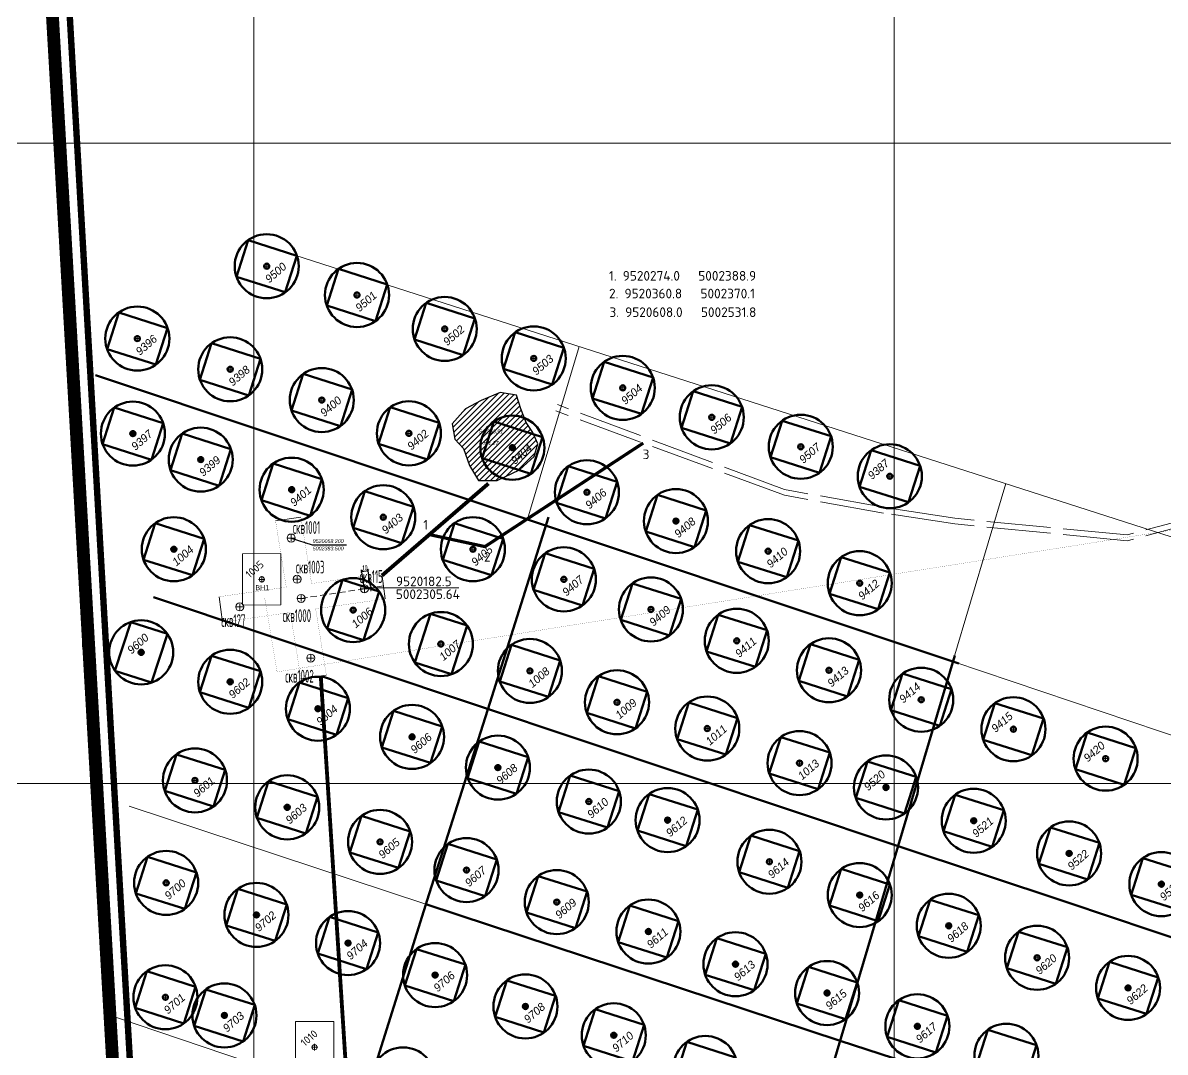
# Model space of a CAD drawing. Header units: millimetres. Extents: x 519 to 9564855, y -810 to 5021775.
# Drawn here: x 9519639 to 9521423, y 5001581 to 5003188 of the extents above; entities that cross this region are included whole.
import ezdxf
from ezdxf.enums import TextEntityAlignment as Align

# ---------------------------------------------------------------- set-up
doc = ezdxf.new("R2010")
doc.units = ezdxf.units.MM
doc.header["$LTSCALE"] = 2
doc.header["$MEASUREMENT"] = 0
doc.header["$PDMODE"] = 2
doc.header["$PDSIZE"] = 5
for name, pattern in [('92051501$0$DASHED', [0.75, 0.5, -0.25]), ('92051501$0$GROUND1', [60, 50, -10]), ('92051501$0$GROUND2', [35, 25, -10]), ('ACAD_ISO10W100', [18, 12, -3, 0, -3]), ('DASHED', [0.75, 0.5, -0.25]), ('HIDDEN2', [4.7625, 3.175, -1.5875])]:
    doc.linetypes.add(name, pattern=pattern)
for name, color, linetype in [('Existing roads', 41, 'Continuous'), ('GRID_PULKOVO', 7, 'Continuous'), ('ROAD_FIELD', 255, '92051501$0$GROUND2'), ('Stage 11.Object 3.Color', 172, 'Continuous'), ('Скважины на 2021 год', 7, 'Continuous')]:
    doc.layers.add(name, color=color, linetype=linetype)
for name, color, linetype, lineweight in [('Land lease as of 24.06.2004', 47, 'HIDDEN2', 70), ('Проектируемая ось дамбы', 1, 'DASHED', 30), ('Скв на 2025 допы от ХеКай', 204, 'Continuous', 0), ('Скважины на 2022 год', 60, 'Continuous', 13), ('Скважины на 2026', 222, 'Continuous', 50), ('Скважины на 2027 год', 20, 'Continuous', 50)]:
    doc.layers.add(name, color=color, linetype=linetype, lineweight=lineweight)
doc.styles.add('Arial', font='arial.ttf', dxfattribs={"height": 30})
doc.styles.add('GeoApp', font='', dxfattribs={"height": 1})
doc.styles.add('Line_GUGK', font='')
doc.styles.add('Simplex_Т', font='simplex.shx', dxfattribs={"width": 0.7, "oblique": 10})
doc.styles.get("Standard").update_dxf_attribs({"font": 'isocpeur.ttf', "width": 0.5})
doc.styles.get('GeoApp').set_extended_font_data('D431', italic=True)
doc.styles.get('Line_GUGK').set_extended_font_data('Bm431', italic=True)
doc.dimstyles.get("Standard").update_dxf_attribs({"dimtxt": 0.18, "dimasz": 0.18, "dimexe": 0.18, "dimexo": 0.0625, "dimgap": 0.09, "dimtad": 0, "dimtih": 1, "dimtoh": 1, "dimdec": 4, "dimzin": 0, "dimdsep": 46, "dimtxsty": 'Standard', "dimcen": 0.09, "dimadec": 0, "dimazin": 0, "dimtfac": 1, "dimtdec": 4, "dimtofl": 0, "dimtmove": 0, "dimatfit": 3, "dimfxl": 0, "dimtolj": 1, "dimtzin": 0, "dimarcsym": 0})

# ---------------------------------------------------------------- blocks, each defined once
blk = doc.blocks.new('_Oblique')
at = {"color": 0, "linetype": 'ByBlock', "lineweight": -2}
blk.add_line((-0.5, -0.5), (0.5, 0.5), dxfattribs=at)
blk = doc.blocks.new('*D74')
at = {"color": 0, "linetype": 'ByBlock', "lineweight": -2, "ltscale": 50, "transparency": 16777216}
for p, q in [((9520182.1, 5002308.2), (9520178, 5002335.4)), ((9520172.2, 5002306.7), (9520168.1, 5002333.9)), ((9520168.5, 5002331.4), (9520178.3, 5002332.9))]:
    blk.add_line(p, q, dxfattribs=at)
at = {"layer": 'DEFPOINTS', "color": 0, "linetype": 'ByBlock', "lineweight": 0, "ltscale": 50, "transparency": 16777216}
for p in [(9520178.3, 5002332.9), (9520172.6, 5002304.2), (9520182.5, 5002305.7)]:
    blk.add_point(p, dxfattribs=at)
at = {"color": 0, "linetype": 'ByBlock', "lineweight": -2, "ltscale": 50, "transparency": 16777216, "xscale": 3, "yscale": 3, "zscale": 3}
for p, rotation in [((9520178.3, 5002332.9), 8.647946160872154), ((9520168.5, 5002331.4), 188.6479461608722)]:
    blk.add_blockref('_Oblique', p, dxfattribs=dict(at, rotation=rotation))
at = {"color": 0, "linetype": 'ByBlock', "lineweight": 0, "ltscale": 50, "transparency": 16777216, "insert": (9520172.7, 5002337.1), "char_height": 8, "attachment_point": 5, "rotation": 8.6479, "style": 'Simplex_Т'}
blk.add_mtext('10', dxfattribs=at)

msp = doc.modelspace()

# ---------------------------------------------------------------- hatches: boundary and pattern name
at = {"linetype": 'ByBlock', "lineweight": 0}
h = msp.add_hatch(dxfattribs=at)
h.set_pattern_fill('ANSI31', color=256, scale=50)
h.set_pattern_definition([(45, (-26.248, 21.695), (-4.4194173824, 4.4194173824), [])])
h.paths.add_polyline_path([(9520355.0163, 5002598.1037), (9520330.3186, 5002585.3897), (9520309.8365, 5002561.9129), (9520314.0021, 5002537.8924), (9520327.1744, 5002523.5216), (9520336.723, 5002496.8835), (9520350.8, 5002473.5557), (9520379.9494, 5002473.1833), (9520414.5184, 5002489.9737), (9520437.4155, 5002510.9036), (9520443.3233, 5002530.5002), (9520435.6434, 5002548.1075), (9520425.3706, 5002563.7139), (9520416.5765, 5002585.0251), (9520409.9949, 5002606.4997), (9520384.6682, 5002610.9819)])
h.paths.add_polyline_path([(9520357.18245, 5002526.25877), (9520390.18245, 5002526.25877), (9520390.18245, 5002536.40163), (9520357.18245, 5002536.40163)], flags=24)
h.paths.add_polyline_path([(9520349.53914, 5002544.30156), (9520397.39628, 5002544.30156), (9520397.39628, 5002554.44441), (9520349.53914, 5002554.44441)], flags=24)
at = {"linetype": 'ByBlock', "lineweight": 0, "ltscale": 50}
h = msp.add_hatch(color=256, dxfattribs=at)
h.dxf.hatch_style = 1
h.paths.add_polyline_path([(9519734.7, 5002220.6), (9519732.3, 5002220.6), (9519732.3, 5002213.6), (9519734.7, 5002213.6)])

# ---------------------------------------------------------------- linework, layer by layer
at = {"color": 0, "linetype": '92051501$0$DASHED', "lineweight": 0, "ltscale": 10}
msp.add_line((9520073.8, 5002289.2), (9520202.41019, 5002308.729), dxfattribs=at)
at = {"color": 1, "linetype": 'ByBlock', "lineweight": 0, "ltscale": 50}
msp.add_line((9520182.49635, 5002305.63605), (9520319.8955, 5002305.90576), dxfattribs=at)
at = {"linetype": 'Continuous'}
msp.add_lwpolyline([(9520425.3706, 5002563.7139), (9520416.5765, 5002585.0251), (9520409.9949, 5002606.4997), (9520384.6682, 5002610.9819), (9520355.0163, 5002598.1037), (9520330.3186, 5002585.3897), (9520309.8365, 5002561.9129), (9520314.0021, 5002537.8924), (9520327.1744, 5002523.5216), (9520336.723, 5002496.8835), (9520350.8, 5002473.5557), (9520379.9494, 5002473.1833), (9520414.5184, 5002489.9737), (9520437.4155, 5002510.9036), (9520443.3233, 5002530.5002), (9520435.6434, 5002548.1075), (9520425.3706, 5002563.7139)], dxfattribs=at)
at = {"color": 0, "linetype": 'ByBlock', "lineweight": 0, "ltscale": 50}
msp.add_lwpolyline([(9519732.3, 5002213.6), (9519734.7, 5002213.6), (9519734.7, 5002220.6), (9519732.3, 5002220.6)], close=True, dxfattribs=at)
at = {"color": 1, "linetype": 'ByBlock', "lineweight": 0, "ltscale": 50}
msp.add_circle((9520182.48609, 5002305.70359), 1.32902, dxfattribs=at)
msp.add_point((9520182.49635, 5002305.63605), dxfattribs=at)
at = {"layer": 'Existing roads', "linetype": 'ByBlock', "lineweight": 0, "ltscale": 50, "const_width": 5}
msp.add_lwpolyline([(9520274.03367, 5002388.89744), (9520360.82092, 5002370.09639), (9520607.95337, 5002531.77403)], dxfattribs=at)
at = {"layer": 'Existing roads', "linetype": 'ByBlock', "lineweight": 0, "const_width": 6, "flags": 128}
for points in [[(9520200.07344, 5002324.98025), (9520366.22478, 5002468.56993)], [(9520143.3468, 5001562), (9520104.4341, 5002168.141)]]:
    msp.add_lwpolyline(points, dxfattribs=at)
at = {"layer": 'GRID_PULKOVO', "lineweight": 0}
for p, q in [((9520000, 5010000), (9520000, 4992000)), ((9521000, 5010000), (9521000, 4992000)), ((9519000, 5003000), (9533000, 5003000)), ((9519000, 5002000), (9533000, 5002000))]:
    msp.add_line(p, q, dxfattribs=at)
at = {"layer": 'Land lease as of 24.06.2004', "color": 34, "linetype": 'DASHED', "lineweight": 0, "ltscale": 50, "const_width": 20}
msp.add_lwpolyline([(9519654.3, 5003739.6), (9532971.6, 5004566.6), (9534671.1, 5001241.4), (9547648.8, 4998330.8), (9546800.6, 4994774.1), (9538599.5, 4994719.2), (9534700.1, 4995931.6), (9534118, 4994384.9), (9531927.8, 4994990.9), (9532139.5, 4996381.2), (9522290.1, 4999426.3), (9519885.3, 4999727), (9519654.3, 5003739.6)], dxfattribs=at)
at = {"layer": 'ROAD_FIELD', "color": 8, "linetype": '92051501$0$GROUND1', "lineweight": 0}
for points in [[(9523172.02657, 5002659.81564), (9523147.49871, 5002652.35072), (9522948.137, 5002647.455), (9522740.737, 5002625.755), (9522524.537, 5002596.155), (9522335.137, 5002565.055), (9522246.637, 5002539.855), (9522138.237, 5002520.455), (9522044.337, 5002506.955), (9521925.037, 5002486.155), (9521825.237, 5002480.255), (9521717.01278, 5002456.10973), (9521576.99966, 5002432.0824), (9521489.31458, 5002422.18878), (9521363.44411, 5002388.26777), (9521094.437, 5002414.455), (9520983.237, 5002431.455), (9520828.637, 5002459.255), (9520474.00266, 5002591.97088)], [(9523182.92366, 5002654.13212), (9523147.49871, 5002643.35072), (9522948.137, 5002638.455), (9522740.737, 5002616.755), (9522524.537, 5002587.155), (9522335.137, 5002556.055), (9522246.637, 5002530.855), (9522138.237, 5002511.455), (9522044.337, 5002497.955), (9521925.037, 5002477.155), (9521825.237, 5002471.255), (9521717.01278, 5002447.10973), (9521576.99966, 5002423.0824), (9521489.31458, 5002413.18878), (9521363.44411, 5002379.26777), (9521094.437, 5002405.455), (9520983.237, 5002422.455), (9520828.637, 5002450.255), (9520471.61728, 5002582.13566)]]:
    msp.add_lwpolyline(points, dxfattribs=at)
at = {"layer": 'Stage 11.Object 3.Color', "color": 0, "linetype": 'ByBlock', "lineweight": 0, "ltscale": 80}
for centre in [(9520058.2, 5002383.5), (9520067.4, 5002319.2), (9520172.6, 5002304.2), (9519978, 5002276), (9520073.8, 5002289.2), (9520088.8, 5002196.1)]:
    msp.add_circle(centre, 6.28158, dxfattribs=at)
for p in [(9520058.2, 5002383.5), (9520067.4, 5002319.2), (9520172.6, 5002304.2), (9520073.8, 5002289.2), (9519978, 5002276), (9520088.8, 5002196.1)]:
    msp.add_point(p, dxfattribs=at)
at = {"layer": 'Проектируемая ось дамбы', "color": 32, "linetype": 'ACAD_ISO10W100', "lineweight": 30, "ltscale": 3, "const_width": 10}
msp.add_lwpolyline([(9523400.55605, 5003945.20144), (9519682.8, 5003714.33), (9519910.96282, 4999751.01348), (9522045.51696, 4999483.99746)], dxfattribs=at)
at = {"layer": 'Скв на 2025 допы от ХеКай', "color": 0, "linetype": 'ByBlock', "lineweight": 0, "ltscale": 50}
for p, q in [((9520033.89734, 5002410.1342), (9520073.43824, 5002416.17715)), ((9520204.99989, 5002288.3808), (9520199.66383, 5002328.02329)), ((9519950.93617, 5002252.17671), (9519945.60011, 5002291.8192)), ((9520073.56176, 5002163.42285), (9520113.10266, 5002169.4658))]:
    msp.add_line(p, q, dxfattribs=at)
at = {"layer": 'Скв на 2025 допы от ХеКай', "color": 0, "linetype": 'ByBlock', "lineweight": 0, "ltscale": 50, "const_width": 0.2}
msp.add_lwpolyline([(9519950.93617, 5002252.17671), (9519945.29334, 5002291.77548), (9520050.51553, 5002306.76965), (9520033.89734, 5002410.1342), (9520073.389, 5002416.48338), (9520090.12061, 5002312.41337), (9520199.66383, 5002328.02329), (9520205.30008, 5002288.42358), (9520096.4708, 5002272.9154), (9520113.10266, 5002169.4658), (9520073.611, 5002163.11662), (9520056.86572, 5002267.27168), (9519950.93617, 5002252.17671)], dxfattribs=at)
at = {"layer": 'Скважины на 2021 год', "lineweight": 0, "ltscale": 50}
for points in [[(9520042.33009, 5002279.0979), (9520042.06959, 5002359.09747), (9519982.06991, 5002358.9021), (9519982.33041, 5002278.90253)], [(9520124.76819, 5001548.37616), (9520124.83179, 5001628.37614), (9520064.83181, 5001628.42384), (9520064.76821, 5001548.42386)]]:
    msp.add_lwpolyline(points, close=True, dxfattribs=at)
for centre in [(9520012.2, 5002319), (9520094.8, 5001588.4)]:
    msp.add_circle(centre, 4, dxfattribs=at)
for p in [(9520012.2, 5002319), (9520094.8, 5001588.4)]:
    msp.add_point(p, dxfattribs=at)
at = {"layer": 'Скважины на 2022 год', "color": 0, "linetype": '92051501$0$DASHED', "lineweight": 0, "ltscale": 50, "const_width": 0.2}
msp.add_lwpolyline([(9520016.96226, 5002289.3804), (9520036.17221, 5002174.50398), (9523000, 5002643.88136), (9523183.62492, 5002647.1665)], dxfattribs=at)
at = {"layer": 'Скважины на 2026', "color": 244, "lineweight": 0}
for p, q in [((9519990.99822, 5002848.72956), (9522502.6342, 5002041.84807)), ((9520507.70975, 5002682.73219), (9520427.42644, 5002412.84605)), ((9521174.25332, 5002468.60018), (9521091.56192, 5002190.61884)), ((9521091.56192, 5002190.61884), (9522654.25632, 5001662.48211)), ((9520268.67844, 5001811.88086), (9519805.08611, 5001965.03731)), ((9521271.08483, 5001814.28193), (9521741.44782, 5001656.68862)), ((9520172.19089, 5001504.18433), (9519780.90306, 5001636.41834))]:
    msp.add_line(p, q, dxfattribs=at)
at = {"layer": 'Скважины на 2026', "color": 244, "lineweight": 50}
for p, q in [((9521100.72584, 5002187.55829), (9519752.57595, 5002637.82904)), ((9521100.72584, 5002187.55829), (9519752.57595, 5002637.82904)), ((9520460.03339, 5002415.89741), (9520365.0462, 5002115.57084)), ((9520346.10877, 5002122.89407), (9519843.25425, 5002290.90593)), ((9521094.33015, 5002200.03524), (9520812.62452, 5001253.03338)), ((9520346.10877, 5002122.89407), (9521005.81477, 5001902.47558)), ((9520365.0462, 5002115.57084), (9520273.77134, 5001828.122)), ((9521005.81477, 5001902.47558), (9521271.08483, 5001814.28193)), ((9521005.81477, 5001902.47558), (9521271.08483, 5001814.28193)), ((9520273.77134, 5001828.122), (9520171.93955, 5001503.38282)), ((9520915.40384, 5001598.54373), (9520268.67844, 5001811.88086)), ((9521271.08483, 5001814.28193), (9521741.44782, 5001656.68862))]:
    msp.add_line(p, q, dxfattribs=at)
at = {"layer": 'Скважины на 2026', "color": 5, "linetype": 'ByBlock', "ltscale": 50}
for points in [[(9519869.77913, 5002489.56257), (9519946.00178, 5002465.27044), (9519964.22087, 5002522.43743), (9519887.99822, 5002546.72956)], [(9520154.77913, 5002399.56257), (9520231.00178, 5002375.27044), (9520249.22087, 5002432.43743), (9520172.99822, 5002456.72956)], [(9520294.77913, 5002349.56257), (9520371.00178, 5002325.27044), (9520389.22087, 5002382.43743), (9520312.99822, 5002406.72956)], [(9520436.77913, 5002302.56257), (9520513.00178, 5002278.27044), (9520531.22087, 5002335.43743), (9520454.99822, 5002359.72956)], [(9520898.77913, 5002296.56257), (9520975.00178, 5002272.27044), (9520993.22087, 5002329.43743), (9520916.99822, 5002353.72956)], [(9519807.89372, 5002252.33485), (9519783.06831, 5002176.28421), (9519840.10628, 5002157.66515), (9519864.93169, 5002233.71579)], [(9520383.77913, 5002159.56257), (9520460.00178, 5002135.27044), (9520478.22087, 5002192.43743), (9520401.99822, 5002216.72956)], [(9519915.77913, 5002142.56257), (9519992.00178, 5002118.27044), (9520010.22087, 5002175.43743), (9519933.99822, 5002199.72956)], [(9520052.77913, 5002100.56257), (9520129.00178, 5002076.27044), (9520147.22087, 5002133.43743), (9520070.99822, 5002157.72956)], [(9520199.77913, 5002056.56257), (9520276.00178, 5002032.27044), (9520294.22087, 5002089.43743), (9520217.99822, 5002113.72956)], [(9520333.77913, 5002008.56257), (9520410.00178, 5001984.27044), (9520428.22087, 5002041.43743), (9520351.99822, 5002065.72956)], [(9520757.77913, 5001861.56257), (9520834.00178, 5001837.27044), (9520852.22087, 5001894.43743), (9520775.99822, 5001918.72956)], [(9520099.77913, 5001734.56257), (9520176.00178, 5001710.27044), (9520194.22087, 5001767.43743), (9520117.99822, 5001791.72956)], [(9521175.77913, 5001711.56257), (9521252.00178, 5001687.27044), (9521270.22087, 5001744.43743), (9521193.99822, 5001768.72956)], [(9520235.77913, 5001684.56257), (9520312.00178, 5001660.27044), (9520330.22087, 5001717.43743), (9520253.99822, 5001741.72956)]]:
    msp.add_lwpolyline(points, close=True, dxfattribs=at)
at = {"layer": 'Скважины на 2026', "color": 5, "linetype": 'ByBlock', "lineweight": 53, "ltscale": 50}
for points in [[(9520011.77913, 5002442.56257), (9520088.00178, 5002418.27044), (9520106.22087, 5002475.43743), (9520029.99822, 5002499.72956)], [(9519827.77913, 5002349.56257), (9519904.00178, 5002325.27044), (9519922.22087, 5002382.43743), (9519845.99822, 5002406.72956)], [(9520138.58424, 5002318.22841), (9520114.25714, 5002242.01691), (9520171.41576, 5002223.77159), (9520195.74286, 5002299.98309)], [(9520275.6848, 5002265.26324), (9520251.19554, 5002189.1037), (9520308.3152, 5002170.73676), (9520332.80446, 5002246.8963)]]:
    msp.add_lwpolyline(points, close=True, dxfattribs=at)
at = {"layer": 'Скважины на 2026', "color": 6, "linetype": 'ByBlock', "lineweight": 25}
msp.add_lwpolyline([(9520058.2, 5002383.5), (9520090.93669, 5002372.89366), (9520144.59905, 5002372.89366)], dxfattribs=at)
at = {"layer": 'Скважины на 2026', "linetype": 'ByBlock', "ltscale": 50}
for points in [[(9519956.77913, 5001778.56257), (9520033.00178, 5001754.27044), (9520051.22087, 5001811.43743), (9519974.99822, 5001835.72956)], [(9520376.77913, 5001635.56257), (9520453.00178, 5001611.27044), (9520471.22087, 5001668.43743), (9520394.99822, 5001692.72956)], [(9519906.77913, 5001621.56257), (9519983.00178, 5001597.27044), (9520001.22087, 5001654.43743), (9519924.99822, 5001678.72956)], [(9520514.77913, 5001590.56257), (9520591.00178, 5001566.27044), (9520609.22087, 5001623.43743), (9520532.99822, 5001647.72956)]]:
    msp.add_lwpolyline(points, close=True, dxfattribs=at)
at = {"layer": 'Скважины на 2026', "color": 244, "lineweight": 50}
msp.add_lwpolyline([(9520915.40384, 5001598.54373), (9521721.151, 5001336.358), (9521754.016, 5001325.67)], dxfattribs=at)
at = {"layer": 'Скважины на 2026', "color": 5, "linetype": 'ByBlock', "ltscale": 50}
for centre, radius in [((9519917, 5002506), 50), ((9519917, 5002506), 4), ((9520059, 5002459), 50), ((9520059, 5002459), 4), ((9520202, 5002416), 50), ((9519875, 5002366), 50), ((9520342, 5002366), 50), ((9519875, 5002366), 4), ((9520484, 5002319), 50), ((9520946, 5002313), 50), ((9520155, 5002271), 50), ((9520292, 5002218), 50), ((9519824, 5002205), 50), ((9520431, 5002176), 50), ((9519824, 5002205), 4), ((9519963, 5002159), 50), ((9519963, 5002159), 4), ((9520100, 5002117), 50), ((9520100, 5002117), 4), ((9520247, 5002073), 50), ((9520247, 5002073), 4), ((9520381, 5002025), 50), ((9520381, 5002025), 4), ((9520805, 5001878), 50), ((9520147, 5001751), 50), ((9521223, 5001728), 50), ((9520147, 5001751), 4), ((9520283, 5001701), 50), ((9520283, 5001701), 4), ((9520233, 5001538), 50)]:
    msp.add_circle(centre, radius, dxfattribs=at)
at = {"layer": 'Скважины на 2026', "color": 3, "linetype": 'ByBlock', "lineweight": 0, "ltscale": 50}
msp.add_circle((9520993, 5002480), 4, dxfattribs=at)
msp.add_circle((9520993, 5002480), 4, dxfattribs=at)
at = {"layer": 'Скважины на 2026', "color": 5, "linetype": 'ByBlock'}
for centre in [(9520202, 5002416), (9520342, 5002366), (9520484, 5002319), (9520946, 5002313), (9520155, 5002271), (9520292, 5002218), (9520431, 5002176), (9520805, 5001878), (9521223, 5001728)]:
    msp.add_circle(centre, 4, dxfattribs=at)
at = {"layer": 'Скважины на 2026', "linetype": 'ByBlock', "ltscale": 50}
for centre, radius in [((9520004, 5001795), 50), ((9520004, 5001795), 4), ((9520424, 5001652), 50), ((9519954, 5001638), 50), ((9520562, 5001607), 50), ((9519954, 5001638), 4), ((9520424, 5001652), 4), ((9520562, 5001607), 4)]:
    msp.add_circle(centre, radius, dxfattribs=at)
at = {"layer": 'Скважины на 2026', "color": 5, "linetype": 'ByBlock', "ltscale": 50}
for p in [(9519917, 5002506), (9520059, 5002459), (9519875, 5002366), (9519824, 5002205), (9519963, 5002159), (9520100, 5002117), (9520247, 5002073), (9520381, 5002025), (9520147, 5001751), (9520283, 5001701)]:
    msp.add_point(p, dxfattribs=at)
at = {"layer": 'Скважины на 2026', "color": 5, "linetype": 'ByBlock', "lineweight": 0}
for p in [(9520202, 5002416), (9520342, 5002366), (9520484, 5002319), (9520946, 5002313), (9520155, 5002271), (9520292, 5002218), (9520431, 5002176), (9520805, 5001878), (9521223, 5001728)]:
    msp.add_point(p, dxfattribs=at)
at = {"layer": 'Скважины на 2026', "linetype": 'ByBlock', "ltscale": 50}
for p in [(9520004, 5001795), (9520424, 5001652), (9519954, 5001638), (9520562, 5001607)]:
    msp.add_point(p, dxfattribs=at)
at = {"layer": 'Скважины на 2027 год', "linetype": 'ByBlock', "ltscale": 50}
for points in [[(9519972.77913, 5002791.56257), (9520049.00178, 5002767.27044), (9520067.22087, 5002824.43743), (9519990.99822, 5002848.72956)], [(9520113.77913, 5002746.56257), (9520190.00178, 5002722.27044), (9520208.22087, 5002779.43743), (9520131.99822, 5002803.72956)], [(9520250.77913, 5002693.56257), (9520327.00178, 5002669.27044), (9520345.22087, 5002726.43743), (9520268.99822, 5002750.72956)], [(9519770.77913, 5002678.56257), (9519847.00178, 5002654.27044), (9519865.22087, 5002711.43743), (9519788.99822, 5002735.72956)], [(9520389.77913, 5002647.56257), (9520466.00178, 5002623.27044), (9520484.22087, 5002680.43743), (9520407.99822, 5002704.72956)], [(9519915.77913, 5002630.56257), (9519992.00178, 5002606.27044), (9520010.22087, 5002663.43743), (9519933.99822, 5002687.72956)], [(9520528.77913, 5002601.56257), (9520605.00178, 5002577.27044), (9520623.22087, 5002634.43743), (9520546.99822, 5002658.72956)], [(9520058.77913, 5002582.56257), (9520135.00178, 5002558.27044), (9520153.22087, 5002615.43743), (9520076.99822, 5002639.72956)], [(9520667.77913, 5002555.56257), (9520744.00178, 5002531.27044), (9520762.22087, 5002588.43743), (9520685.99822, 5002612.72956)], [(9519763.81693, 5002530.12058), (9519840.03958, 5002505.82845), (9519858.25867, 5002562.99544), (9519782.03602, 5002587.28757)], [(9520194.77913, 5002530.56257), (9520271.00178, 5002506.27044), (9520289.22087, 5002563.43743), (9520212.99822, 5002587.72956)], [(9520806.77913, 5002509.56257), (9520883.00178, 5002485.27044), (9520901.22087, 5002542.43743), (9520824.99822, 5002566.72956)], [(9520356.37913, 5002508.16257), (9520432.60178, 5002483.87044), (9520450.82087, 5002541.03743), (9520374.59822, 5002565.32956)], [(9520945.77913, 5002463.56257), (9521022.00178, 5002439.27044), (9521040.22087, 5002496.43743), (9520963.99822, 5002520.72956)], [(9520472.77913, 5002438.56257), (9520549.00178, 5002414.27044), (9520567.22087, 5002471.43743), (9520490.99822, 5002495.72956)], [(9520611.77913, 5002393.56257), (9520688.00178, 5002369.27044), (9520706.22087, 5002426.43743), (9520629.99822, 5002450.72956)], [(9520755.77913, 5002346.56257), (9520832.00178, 5002322.27044), (9520850.22087, 5002379.43743), (9520773.99822, 5002403.72956)], [(9520572.77913, 5002255.56257), (9520649.00178, 5002231.27044), (9520667.22087, 5002288.43743), (9520590.99822, 5002312.72956)], [(9520706.77913, 5002206.56257), (9520783.00178, 5002182.27044), (9520801.22087, 5002239.43743), (9520724.99822, 5002263.72956)], [(9520850.77913, 5002160.56257), (9520927.00178, 5002136.27044), (9520945.22087, 5002193.43743), (9520868.99822, 5002217.72956)], [(9520519.77913, 5002110.56257), (9520596.00178, 5002086.27044), (9520614.22087, 5002143.43743), (9520537.99822, 5002167.72956)], [(9520994.77913, 5002114.56257), (9521071.00178, 5002090.27044), (9521089.22087, 5002147.43743), (9521012.99822, 5002171.72956)], [(9520660.77913, 5002069.56257), (9520737.00178, 5002045.27044), (9520755.22087, 5002102.43743), (9520678.99822, 5002126.72956)], [(9521138.77913, 5002068.56257), (9521215.00178, 5002044.27044), (9521233.22087, 5002101.43743), (9521156.99822, 5002125.72956)], [(9520804.77913, 5002015.56257), (9520881.00178, 5001991.27044), (9520899.22087, 5002048.43743), (9520822.99822, 5002072.72956)], [(9521282.77913, 5002022.56257), (9521359.00178, 5001998.27044), (9521377.22087, 5002055.43743), (9521300.99822, 5002079.72956)], [(9519860.77913, 5001988.56257), (9519937.00178, 5001964.27044), (9519955.22087, 5002021.43743), (9519878.99822, 5002045.72956)], [(9520939.77913, 5001977.56257), (9521016.00178, 5001953.27044), (9521034.22087, 5002010.43743), (9520957.99822, 5002034.72956)], [(9520004.77913, 5001946.56257), (9520081.00178, 5001922.27044), (9520099.22087, 5001979.43743), (9520022.99822, 5002003.72956)], [(9520475.77913, 5001955.56257), (9520552.00178, 5001931.27044), (9520570.22087, 5001988.43743), (9520493.99822, 5002012.72956)], [(9520598.77913, 5001926.56257), (9520675.00178, 5001902.27044), (9520693.22087, 5001959.43743), (9520616.99822, 5001983.72956)], [(9521076.77913, 5001925.56257), (9521153.00178, 5001901.27044), (9521171.22087, 5001958.43743), (9521094.99822, 5001982.72956)], [(9520149.77913, 5001892.56257), (9520226.00178, 5001868.27044), (9520244.22087, 5001925.43743), (9520167.99822, 5001949.72956)], [(9521225.77913, 5001874.56257), (9521302.00178, 5001850.27044), (9521320.22087, 5001907.43743), (9521243.99822, 5001931.72956)], [(9520284.77913, 5001848.56257), (9520361.00178, 5001824.27044), (9520379.22087, 5001881.43743), (9520302.99822, 5001905.72956)], [(9519815.77913, 5001828.56257), (9519892.00178, 5001804.27044), (9519910.22087, 5001861.43743), (9519833.99822, 5001885.72956)], [(9521369.77913, 5001826.56257), (9521446.00178, 5001802.27044), (9521464.22087, 5001859.43743), (9521387.99822, 5001883.72956)], [(9520425.77913, 5001798.56257), (9520502.00178, 5001774.27044), (9520520.22087, 5001831.43743), (9520443.99822, 5001855.72956)], [(9520898.77913, 5001809.56257), (9520975.00178, 5001785.27044), (9520993.22087, 5001842.43743), (9520916.99822, 5001866.72956)], [(9521037.77913, 5001761.56257), (9521114.00178, 5001737.27044), (9521132.22087, 5001794.43743), (9521055.99822, 5001818.72956)], [(9520568.77913, 5001752.56257), (9520645.00178, 5001728.27044), (9520663.22087, 5001785.43743), (9520586.99822, 5001809.72956)], [(9520704.77913, 5001701.56257), (9520781.00178, 5001677.27044), (9520799.22087, 5001734.43743), (9520722.99822, 5001758.72956)], [(9520847.77913, 5001656.56257), (9520924.00178, 5001632.27044), (9520942.22087, 5001689.43743), (9520865.99822, 5001713.72956)], [(9521317.77913, 5001664.56257), (9521394.00178, 5001640.27044), (9521412.22087, 5001697.43743), (9521335.99822, 5001721.72956)], [(9519814.62175, 5001649.90105), (9519890.8444, 5001625.60892), (9519909.0635, 5001682.77591), (9519832.84085, 5001707.06804)], [(9520988.77913, 5001604.56257), (9521065.00178, 5001580.27044), (9521083.22087, 5001637.43743), (9521006.99822, 5001661.72956)], [(9521127.77913, 5001558.56257), (9521204.00178, 5001534.27044), (9521222.22087, 5001591.43743), (9521145.99822, 5001615.72956)], [(9520657.77913, 5001539.56257), (9520734.00178, 5001515.27044), (9520752.22087, 5001572.43743), (9520675.99822, 5001596.72956)]]:
    msp.add_lwpolyline(points, close=True, dxfattribs=at)
for centre, radius in [((9520020, 5002808), 50), ((9520161, 5002763), 50), ((9519818, 5002695), 50), ((9520298, 5002710), 50), ((9520437, 5002664), 50), ((9519963, 5002647), 50), ((9520576, 5002618), 50), ((9520106, 5002599), 50), ((9520715, 5002572), 50), ((9519811.0378, 5002546.55801), 50), ((9520242, 5002547), 50), ((9520403.6, 5002524.6), 50), ((9520854, 5002526), 50), ((9519811.0378, 5002546.55801), 4), ((9520403.6, 5002524.6), 4), ((9520993, 5002480), 50), ((9520520, 5002455), 50), ((9520659, 5002410), 50), ((9520659, 5002410), 4), ((9520803, 5002363), 50), ((9520620, 5002272), 50), ((9520754, 5002223), 50), ((9520898, 5002177), 50), ((9520567, 5002127), 50), ((9521042, 5002131), 50), ((9520708, 5002086), 50), ((9521186, 5002085), 50), ((9521330, 5002039), 50), ((9520852, 5002032), 50), ((9519908, 5002005), 50), ((9520987, 5001994), 50), ((9520523, 5001972), 50), ((9520052, 5001963), 50), ((9520987, 5001994), 4), ((9520646, 5001943), 50), ((9521124, 5001942), 50), ((9520052, 5001963), 4), ((9520197, 5001909), 50), ((9520646, 5001943), 4), ((9521124, 5001942), 4), ((9521273, 5001891), 50), ((9520332, 5001865), 50), ((9519863, 5001845), 50), ((9521273, 5001891), 4), ((9521417, 5001843), 50), ((9520946, 5001826), 50), ((9520473, 5001815), 50), ((9521417, 5001843), 4), ((9520616, 5001769), 50), ((9520946, 5001826), 4), ((9521085, 5001778), 50), ((9521085, 5001778), 4), ((9520616, 5001769), 4), ((9520752, 5001718), 50), ((9521365, 5001681), 50), ((9519861.84263, 5001666.33848), 50), ((9520752, 5001718), 4), ((9520895, 5001673), 50), ((9520895, 5001673), 4), ((9521365, 5001681), 4), ((9521036, 5001621), 50), ((9521036, 5001621), 4), ((9521175, 5001575), 50), ((9520705, 5001556), 50)]:
    msp.add_circle(centre, radius, dxfattribs=at)
at = {"layer": 'Скважины на 2027 год', "linetype": 'ByBlock'}
for centre in [(9520020, 5002808), (9520161, 5002763), (9520298, 5002710), (9519818, 5002695), (9520437, 5002664), (9519963, 5002647), (9520576, 5002618), (9520106, 5002599), (9520715, 5002572), (9520242, 5002547), (9520854, 5002526), (9520993, 5002480), (9520520, 5002455), (9520803, 5002363), (9520620, 5002272), (9520754, 5002223), (9520898, 5002177), (9520567, 5002127), (9521042, 5002131), (9520708, 5002086), (9521186, 5002085), (9520852, 5002032), (9521330, 5002039), (9519908, 5002005), (9520523, 5001972), (9520197, 5001909), (9520332, 5001865), (9519863, 5001845), (9520473, 5001815), (9519861.84263, 5001666.33848)]:
    msp.add_circle(centre, 4, dxfattribs=at)
at = {"layer": 'Скважины на 2027 год', "linetype": 'ByBlock', "lineweight": 0}
for p in [(9520020, 5002808), (9520161, 5002763), (9520298, 5002710), (9519818, 5002695), (9520437, 5002664), (9519963, 5002647), (9520576, 5002618), (9520106, 5002599), (9520715, 5002572), (9520242, 5002547), (9520854, 5002526), (9520993, 5002480), (9520520, 5002455), (9520803, 5002363), (9520620, 5002272), (9520754, 5002223), (9520898, 5002177), (9520567, 5002127), (9521042, 5002131), (9520708, 5002086), (9521186, 5002085), (9520852, 5002032), (9521330, 5002039), (9519908, 5002005), (9520523, 5001972), (9520197, 5001909), (9520332, 5001865), (9519863, 5001845), (9520473, 5001815), (9519861.84263, 5001666.33848)]:
    msp.add_point(p, dxfattribs=at)
at = {"layer": 'Скважины на 2027 год', "linetype": 'ByBlock', "ltscale": 50}
for p in [(9519811.0378, 5002546.55801), (9520403.6, 5002524.6), (9520659, 5002410), (9520987, 5001994), (9520052, 5001963), (9520646, 5001943), (9521124, 5001942), (9521273, 5001891), (9521417, 5001843), (9520946, 5001826), (9521085, 5001778), (9520616, 5001769), (9520752, 5001718), (9520895, 5001673), (9521365, 5001681), (9521036, 5001621)]:
    msp.add_point(p, dxfattribs=at)

# ---------------------------------------------------------------- texts
at = {"color": 5, "lineweight": 0}
for s, p in [('1. 9520274.0   5002388.9', (9520554.54547, 5002785.4639)), ('2. 9520360.8   5002370.1', (9520554.54547, 5002757.78853)), ('3. 9520608.0   5002531.8', (9520555.25581, 5002728.69387)), ('3', (9520607.06153, 5002506.69692)), ('1', (9520264.55118, 5002396.70969)), ('2', (9520359.33423, 5002346.59521))]:
    msp.add_text(s, height=15, dxfattribs=at).set_placement(p)
at = {"color": 1, "lineweight": 0}
for s, p in [('9520182.5', (9520221.92006, 5002308.33315)), ('5002305.64', (9520221.64563, 5002288.30409))]:
    msp.add_text(s, height=15, dxfattribs=at).set_placement(p)
at = {"color": 6, "linetype": 'Continuous', "char_height": 6, "attachment_point": 1, "style": 'Line_GUGK'}
for s, insert in [('S-1256,91', (9520351.03914, 5002552.94441)), ('h-1,27', (9520358.68245, 5002534.90163))]:
    msp.add_mtext_dynamic_manual_height_columns(s, width=43.7009926, gutter_width=1, heights=[0], dxfattribs=dict(at, insert=insert))
at = {"color": 0, "linetype": 'ByBlock', "lineweight": 0, "ltscale": 80, "char_height": 20, "attachment_point": 1}
for s, insert in [('скв1001', (9520060.94406, 5002409.97567)), ('скв1003', (9520065.67947, 5002348.12961)), ('скв115', (9520165.18221, 5002333.33525)), ('скв127', (9519949.16663, 5002264.59452)), ('скв1000', (9520044.93523, 5002272.30156)), ('скв1002', (9520049.07954, 5002177.75246))]:
    msp.add_mtext(s, dxfattribs=dict(at, insert=insert))
at = {"color": 9, "linetype": 'ByBlock', "lineweight": 0, "ltscale": 50, "insert": (9520002.24373, 5002310.03429), "char_height": 8, "attachment_point": 1, "style": 'Arial'}
msp.add_mtext_dynamic_manual_height_columns('BH1', width=0.292151, gutter_width=61.76317, heights=[0], dxfattribs=at)
at = {"layer": 'Скважины на 2021 год', "lineweight": 0}
for s, p in [('1005', (9519993.28096, 5002319.99765)), ('1010', (9520079.45039, 5001588.75851))]:
    msp.add_text(s, height=12, rotation=41, dxfattribs=at).set_placement(p)
at = {"layer": 'Скважины на 2026', "color": 5, "linetype": 'ByBlock', "ltscale": 50, "style": 'Line_GUGK'}
for s, p in [('9399', (9519921.15466, 5002479.05423)), ('9401', (9520063.15466, 5002432.05423)), ('1004', (9519879.15466, 5002339.05423)), ('9600', (9519809.01095, 5002201.61412)), ('9602', (9519967.15466, 5002132.05423)), ('9604', (9520104.15466, 5002090.05423)), ('9606', (9520251.15466, 5002046.05423)), ('9608', (9520385.15466, 5001998.05423)), ('9704', (9520151.15466, 5001724.05423)), ('9706', (9520287.15466, 5001674.05423))]:
    msp.add_text(s, height=12.5, rotation=41, dxfattribs=at).set_placement(p)
at = {"layer": 'Скважины на 2026', "color": 3, "linetype": 'ByBlock', "lineweight": 0, "ltscale": 50, "style": 'Line_GUGK'}
msp.add_text('9387', height=12.5, rotation=41, dxfattribs=at).set_placement((9520965.22816, 5002474.02042))
at = {"layer": 'Скважины на 2026', "color": 5, "linetype": 'ByBlock', "style": 'Line_GUGK'}
for s, p in [('9403', (9520206.15466, 5002389.05423)), ('9405', (9520346.15466, 5002339.05423)), ('9407', (9520488.15466, 5002292.05423)), ('9412', (9520950.15466, 5002286.05423)), ('1006', (9520159.15466, 5002242.25456)), ('1007', (9520296.15466, 5002191.05423)), ('1008', (9520435.15466, 5002149.05423)), ('9614', (9520809.15466, 5001851.05423)), ('9620', (9521227.15466, 5001701.05423))]:
    msp.add_text(s, height=12.5, rotation=41, dxfattribs=at).set_placement(p)
at = {"layer": 'Скважины на 2026', "color": 6, "linetype": 'ByBlock', "lineweight": 25, "style": 'GeoApp'}
msp.add_text('5002383.500', height=6, dxfattribs=at).set_placement((9520091.83669, 5002370.19366), align=Align.TOP_LEFT)
msp.add_text('9520058.200', height=6, dxfattribs=at).set_placement((9520091.83669, 5002373.79366), align=Align.BOTTOM_LEFT)
at = {"layer": 'Скважины на 2026', "linetype": 'ByBlock', "ltscale": 50, "style": 'Line_GUGK'}
for s, p in [('9702', (9520008.15466, 5001768.05423)), ('9708', (9520428.15466, 5001625.05423)), ('9703', (9519958.15466, 5001611.05423)), ('9710', (9520566.15466, 5001580.05423))]:
    msp.add_text(s, height=12.5, rotation=41, dxfattribs=at).set_placement(p)
at = {"layer": 'Скважины на 2027 год', "linetype": 'ByBlock', "style": 'Line_GUGK'}
for s, p in [('9500', (9520024.15466, 5002781.05423)), ('9501', (9520165.15466, 5002736.05423)), ('9502', (9520302.15466, 5002683.05423)), ('9396', (9519822.15466, 5002668.05423)), ('9503', (9520441.15466, 5002637.05423)), ('9398', (9519967.15466, 5002620.05423)), ('9504', (9520580.15466, 5002591.05423)), ('9400', (9520110.15466, 5002572.05423)), ('9506', (9520719.15466, 5002545.05423)), ('9402', (9520246.15466, 5002520.05423)), ('9507', (9520858.15466, 5002499.05423)), ('9387', (9520965.22816, 5002474.02042)), ('9406', (9520524.15466, 5002428.05423)), ('9410', (9520807.15466, 5002336.05423)), ('9409', (9520624.15466, 5002245.05423)), ('9411', (9520758.15466, 5002196.05423)), ('9413', (9520902.15466, 5002150.05423)), ('9414', (9521014.22816, 5002125.02042)), ('1009', (9520571.15466, 5002100.05423)), ('9415', (9521158.22816, 5002079.02042)), ('1011', (9520712.15466, 5002059.05423)), ('9420', (9521302.22816, 5002033.02042)), ('1013', (9520856.15466, 5002005.05423)), ('9601', (9519912.15466, 5001978.05423)), ('9610', (9520527.15466, 5001945.05423)), ('9605', (9520201.15466, 5001882.05423)), ('9607', (9520336.15466, 5001838.05423)), ('9700', (9519867.15466, 5001818.05423)), ('9609', (9520477.15466, 5001788.05423)), ('9701', (9519865.99729, 5001639.39271))]:
    msp.add_text(s, height=12.5, rotation=41, dxfattribs=at).set_placement(p)
at = {"layer": 'Скважины на 2027 год', "linetype": 'ByBlock', "ltscale": 50, "style": 'Line_GUGK'}
for s, p in [('9397', (9519815.19246, 5002519.61224)), ('9404', (9520407.75466, 5002497.65423)), ('9408', (9520663.15466, 5002383.05423)), ('9520', (9520959.22816, 5001988.02042)), ('9603', (9520056.15466, 5001936.05423)), ('9612', (9520650.15466, 5001916.05423)), ('9521', (9521128.15466, 5001915.05423)), ('9522', (9521277.15466, 5001864.05423)), ('9523', (9521421.15466, 5001816.05423)), ('9616', (9520950.15466, 5001799.05423)), ('9618', (9521089.15466, 5001751.05423)), ('9611', (9520620.15466, 5001742.05423)), ('9613', (9520756.15466, 5001691.05423)), ('9615', (9520899.15466, 5001646.05423)), ('9622', (9521369.15466, 5001654.05423)), ('9617', (9521040.15466, 5001594.05423))]:
    msp.add_text(s, height=12.5, rotation=41, dxfattribs=at).set_placement(p)

# ---------------------------------------------------------------- dimensions: what is measured, and where the dimension line sits
at = {"color": 0, "linetype": 'ByBlock', "lineweight": 0, "ltscale": 50}
dim = msp.add_aligned_dim(p1=(9520172.6, 5002304.2), p2=(9520182.48609, 5002305.70359), distance=27.53967, dimstyle='Standard', override={"dimtxt": 8, "dimasz": 3, "dimexe": 2.5, "dimexo": 2.5, "dimgap": 1, "dimtad": 1, "dimtih": 0, "dimtoh": 0, "dimdec": 2, "dimzin": 8, "dimdsep": 44, "dimtxsty": 'Simplex_Т', "dimblk": 'Oblique', "dimcen": 50, "dimtdec": 2, "dimtofl": 1, "dimfxl": 3, "dimtolj": 0, "dimtzin": 8}, dxfattribs=at)
dim.commit()
dim.dimension.update_dxf_attribs({"geometry": '*D74', "text_midpoint": (9520172.65029, 5002337.12152)})

doc.saveas('drawing.dxf')
